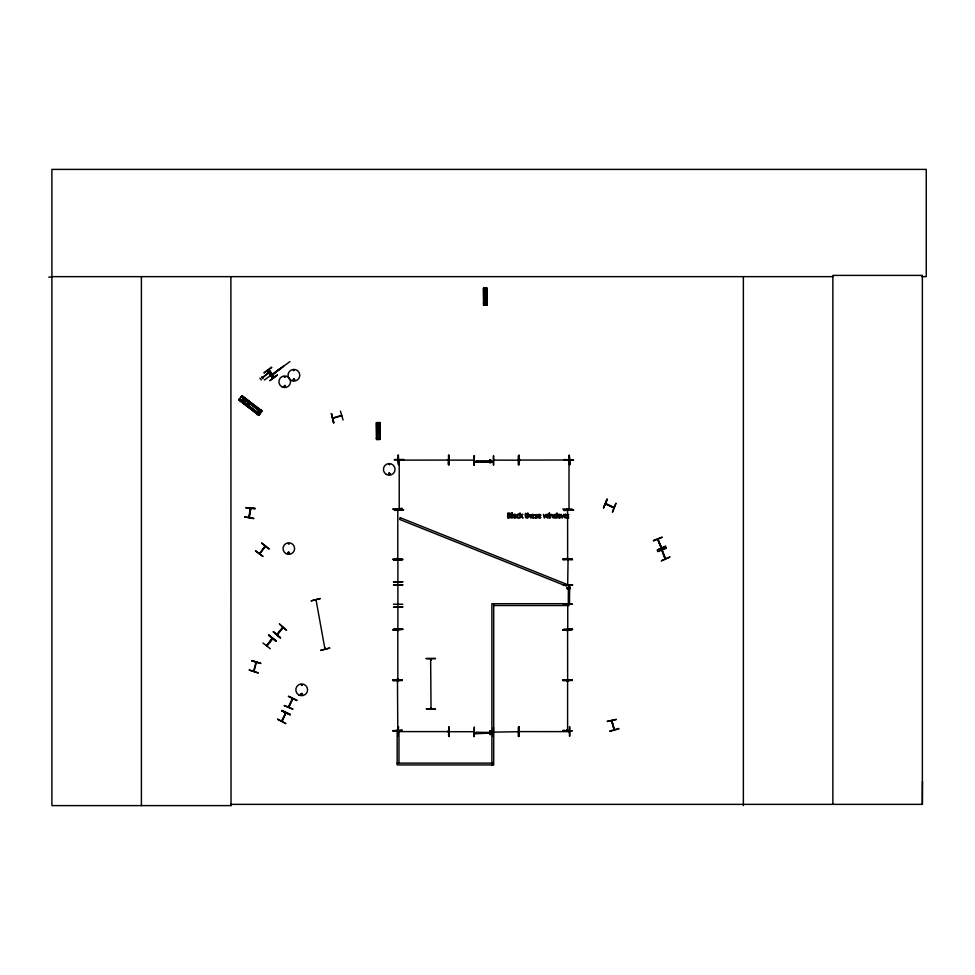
<?xml version="1.0" encoding="UTF-8"?>
<svg xmlns="http://www.w3.org/2000/svg" width="975" height="975" viewBox="0 0 975 975"><rect width="100%" height="100%" fill="white"/><g stroke="black" fill="none" stroke-linecap="round" stroke-linejoin="round"><path stroke-width="1.46" d="M250.514 509.377L250.234 508.28M921.692 276.644L926.25 276.644L926.25 169.394L51.894 169.394L51.894 805.606L231.026 805.606L230.904 804.363L922.362 804.363L922.496 781.353M476.08 461.602L476.056 460.773L491.546 460.883L491.534 461.699L476.117 461.748M567.084 588.668L567.097 587.718M567.218 588.742L567.231 587.657M567.864 588.705L567.877 587.693M568.303 588.656L568.315 587.754M569.717 588.583L569.729 587.559M570.363 588.62L570.375 587.535M316.205 600.722L315.681 599.966M324.736 648.168L324.943 648.984M325.26 648.923L325.163 647.985M256.376 662.488L254.073 671.117M657.723 539.297L661.038 546.89M665.596 558.614L662.22 549.985M399.482 459.749L399.226 461.029L398.897 460.005M397.898 509.888L397.471 509.048M398.897 509.888L398.885 508.852M397.361 558.102L397.788 558.846L397.788 509.048M397.361 678.978L397.837 679.794L397.861 678.844M430.584 659.856L430.645 658.868M431.072 708.569L431.06 707.923M567.218 509.242L567.231 510.059L567.267 509.048M567.645 558.919L567.596 509.048M567.645 558.748L567.633 558.102M567.682 630.862L567.596 629.923L567.645 679.624M567.657 680.587L567.279 681.562L567.267 680.538M567.231 729.519L567.267 730.421M285.151 377.033L284.2 376.911L285.151 376.789M293.402 370.427L294.353 370.171L293.512 370.658M294.779 379.86C293.231 376.618 292.744 382.09 294.645 380.043M288.198 552.923C289.868 550.826 289.124 555.189 288.283 552.776M289.331 543.733L288.332 543.855L289.27 543.611M302.177 684.986C301.104 686.607 301.397 683.17 302.152 685.242M302.518 694.395C300.788 690.909 300.848 697.454 302.518 693.956M388.793 464.429L389.732 464.673L388.842 464.307M388.635 473.57C389.744 475.849 390.012 471.985 388.757 473.46M390.146 473.74C387.794 476.458 388.745 471.047 390.049 473.521M255.072 508.426L245.773 507.67L255.072 508.462M249.308 517.457L250.758 508.353L248.966 517.518M270.209 374.107L270.77 373.449M267.101 644.975L266.541 645.718M611.91 721.744C610.35 716.723 614.981 732.871 613.836 728.922M614.421 729.507L611.947 720.659M398.848 460.2L398.86 460.907M399.25 460.907L399.311 460.188M397.422 509.242L397.849 509.888M398.836 509.048L399.214 509.888M397.41 558.102L397.434 558.821M397.422 680.721L397.8 681.562L397.788 680.526M397.837 679.624L397.788 629.923M397.41 729.58L397.837 730.226M430.597 659.063L431.023 659.709M431.023 708.569L430.645 658.966M568.644 460.2L568.657 460.907M569.059 460.907L569.01 460.09L569.01 509.791L568.657 508.987M569.047 509.767L569.01 508.852M567.218 680.721L567.243 681.44M259.24 553.447L260.362 552.898M265.042 546.158L264.786 547.328M282.092 628.107L282.933 627.571M332.719 417.995L341.469 415.411M286.114 712.871L281.775 720.927M285.273 713.42L285.724 712.701M291.964 699.258L292.415 698.539M292.671 698.868L288.783 707.094L292.805 698.722M569.51 585.658L569.193 586.645M253.634 671.105L256.023 662.196M325.272 648.789L324.748 647.973L325.321 648.716M250.161 508.462L248.978 517.42L249.442 516.665M397.898 559.979L397.898 628.765M567.682 584.403L568.059 559.93M449.609 460.139L473.667 460.127M518.42 460.188L493.63 460.127M518.42 731.713L493.959 732.115M285.248 386.417C284.858 383.76 283.323 387.916 285.248 386.246M285.492 386.551C284.395 383.126 283.542 388.123 285.127 386.831M293.365 379.299C293.767 381.956 295.303 377.8 293.377 379.482M289.612 553.373C287.71 549.157 287.869 555.421 289.039 553.727M301.165 693.859C301.555 696.516 303.103 692.36 301.178 694.029M475.91 733.115L474.886 733.517M603.501 507.853L607.425 499.395M606.401 504.355L605.633 503.478M612.885 507.366L614.043 507.427M277.668 719.197L285.882 723.645L277.643 719.257M281.653 710.775L290.075 714.76M296.778 700.598L288.405 696.503M282.604 720.281L281.738 721.122M289.148 706.29L288.856 706.948M281.787 721.037L285.638 712.798M288.478 706.875L292.329 698.636M282.031 721.256L285.992 712.969M292.793 709.02L284.139 705.51L292.732 709.142M266.992 645.816L272.61 638.625L266.614 645.535M271.598 638.918L272.183 638.308M272.403 638.71L266.955 645.791M397.422 509.072L397.434 509.962M397.471 680.538L397.788 730.324M431.023 659.88L431.023 658.893M568.681 508.852L568.693 509.888M569.059 509.864L569.107 509.048M567.645 681.537L567.596 680.623L567.596 730.421M277.79 634.189L276.937 634.591M283.006 627.583L277.253 634.713L283.067 627.559M569.01 459.993L519.419 460.078L520.26 459.652M398.543 731.274L399.579 731.262M661.123 547.974L657.759 539.382L661.464 547.731M661.903 550.192L665.121 558.846L662.098 550.972M276.985 634.384L282.628 627.376M614.153 729.617L611.691 720.793M262.957 642.988L270.294 648.741M266.602 645.645L271.988 638.406M240.983 401.2L243.823 397.508M242.336 402.248L245.176 398.543M244.372 403.808L247.211 400.103M246.175 405.198L249.003 401.493M248.198 406.758L251.038 403.053M256.925 413.437L259.764 409.744M257.034 414.497L260.812 409.573M257.193 414.619L260.971 409.695M259.045 412.596L259.484 412.011L259.07 412.62L260.24 412.73M265.468 546.487L259.496 553.654M261.848 542.953L269.112 548.791M264.944 546.232L259.752 553.666M399.482 459.664L398.568 460.127M398.641 731.274L399.518 731.664M569.315 731.591L568.279 731.274L569.315 731.274M569.193 731.628L519.517 731.603M475.873 461.675L474.886 462.004M397.8 630.862L397.471 630.021L397.471 630.862M259.655 553.532L265.298 546.366M271.781 367.538L264.225 372.998M264.018 372.718L271.501 367.161M262.129 377.605L268.369 372.974L262.446 378.032M268.442 373.084L270.294 371.707M268.6 373.291L270.453 371.914M270.099 373.949L270.928 373.34M270.331 374.266L271.16 373.644M270.477 374.473L271.318 373.852M270.599 374.632L271.55 374.168M264.408 380.055L279.057 369.172M271.586 375.57L283.627 366.161L271.611 375.607M269.892 380.628L277.351 375.046M277.497 370.671L289.928 361.603M567.267 629.923L567.267 630.862M605.682 503.551L613.957 507.39M613.775 507.707L605.548 503.843L613.689 507.731M449.207 731.713L473.996 731.701M653.53 540.93L662.171 537.42M653.36 540.491L662.037 537.103M665.657 546.341L657.113 550.095L665.608 546.219M666.169 547.852L657.503 551.289M657.638 551.618L666.315 548.218M669.776 557.078L661.269 560.893L669.752 557.018M340.421 411.084L343.078 420.006M332.938 418.312L341.798 415.813M517.969 514.312L516.738 515.373L516.884 517.396A1.426 1.426 0 0 0 517.64 518.03C522.527 518.566 512.984 515.836 519.419 514.568L517.969 514.312A2.023 2.023 0 0 1 518.919 514.361M616.273 719.404L607.169 721.427L616.285 719.465M618.759 728.471L609.802 731.043M609.899 731.372L618.881 728.91M568.401 731.25L569.181 731.238M378.068 438.799L378.215 439.225M448.878 455.727L448.902 465.051L448.89 455.727M518.468 455.727L518.493 465.038L518.529 455.727M493.557 465.051L493.521 455.727L493.484 465.051M448.878 727.253L448.902 736.576L448.89 727.253M518.468 727.253L518.493 736.564L518.529 727.253M493.289 736.576L493.46 727.253M487 288.149L483.405 288.198L483.588 305.029L487.183 304.98L486.927 288.149M483.673 289.904L486.781 289.868M483.685 291.05L486.793 291.013M483.697 292.756L486.805 292.719M483.71 294.267L486.817 294.231M483.734 295.973L486.842 295.949M483.819 303.31L486.927 303.274M483.308 303.92L487.451 303.749M376.545 424.332L379.653 424.296M376.557 425.466L379.665 425.441M376.582 427.184L379.689 427.148M376.594 428.695L379.702 428.659M376.618 430.402L379.726 430.377M376.691 437.738L379.799 437.702M376.179 438.226L380.323 438.299M380.067 439.408L376.472 439.457L376.289 422.626L379.884 422.577L380.067 439.408L379.811 422.577M397.995 455.252L398.568 464.575L398.044 455.252M448.927 455.252L448.463 464.575L448.878 455.252M518.871 455.252L518.98 464.575M569.863 464.563L569.278 455.252L569.814 464.563M403.711 459.457L394.388 459.554M394.4 459.895L403.711 459.834M447.501 459.761L448.439 459.749M447.501 460.078L448.342 460.078L398.738 460.127M564.196 459.554L573.507 459.968L564.196 459.895M520.357 460.066L519.614 460.127M569.181 459.712L568.474 460.127M568.376 460.078L569.217 460.078M394.4 509.986L403.711 509.864L394.4 510.4M562.77 509.011L572.093 509.023M564.196 510.047L573.519 509.986M392.974 559.102L402.285 559.041M392.974 559.443L402.297 559.431M562.77 559.041L572.093 559.041M562.77 559.443L572.093 558.907L562.77 559.492M402.285 629.423L392.974 629.96M392.974 629.899L402.285 629.375M562.77 629.826L572.093 629.838M426.148 658.381L435.459 658.369M426.148 658.771L435.472 658.71M392.962 680.038L402.285 679.916M392.974 680.318L402.297 680.27M392.974 680.501L402.297 680.306M572.093 679.855L562.77 680.038L572.081 680.026M562.77 680.428L572.093 680.306M435.472 709.203L426.148 708.788L435.472 709.252M398.519 726.777L398.032 732.103M569.802 726.777L569.814 736.088M392.974 730.58L402.285 730.458M567.218 730.226L567.584 729.483M448.342 731.274L447.403 731.603L448.439 731.274M562.77 730.58L572.093 730.909M572.093 730.872L562.77 730.458M568.376 731.603L569.217 731.603M398.056 736.101L398.385 726.777M518.932 736.101L519.322 726.777L518.98 736.101M563.233 559.638L572.557 559.796M393.437 604.22L402.76 604.256M567.231 604.013L572.557 604.256L563.245 604.256M393.449 629.265L402.76 629.265M572.557 629.265L563.245 629.484L572.557 629.204M48.75 277.095L51.894 277.083M51.894 276.644L832.869 276.644M493.703 605.536L568.986 605.536L568.986 603.72M448.342 731.603L398.641 731.603L399.384 731.177M397.154 763.12L492.802 763.12L492.802 764.936M489.621 459.7L490.705 459.712M489.657 460.346L490.669 460.358M489.779 462.199L490.803 462.211M489.742 462.845L490.827 462.857M489.694 731.092L490.644 731.104M489.621 731.226L490.705 731.238M489.657 731.872L490.669 731.884M489.706 732.31L490.608 732.322M489.779 733.724L490.803 733.736M489.742 734.37L490.827 734.382M489.803 734.504L490.754 734.504M658.027 539.175L661.379 547.767M301.714 695.017L300.983 694.602M245.785 507.609L255.011 508.865M253.732 518.225L244.518 516.908L253.683 518.639M492.704 462.004L491.68 461.589M492.704 733.517L491.68 733.115M251.708 660.904L260.715 663.317M569.107 602.452L569.51 603.476M288.551 696.187L296.973 700.172M281.86 710.348L290.282 714.334M567.267 558.943L567.267 558.005M397.422 679.794L397.459 678.88L397.422 679.624M316.083 600.088L324.919 648.887M268.893 635.2L276.303 640.843M268.686 635.481L276.096 641.123M241.922 395.74L261.946 411.097M241.739 395.972L261.788 411.304M241.617 396.13L261.641 411.499M241.544 396.228L261.568 411.584M241.373 396.459L261.458 411.73M261.263 411.986L241.215 396.654L261.215 412.059M241.069 396.849L259.85 411.389M260.8 412.583L259.935 413.717M239.655 398.726L259.752 413.997M259.557 414.253L239.497 398.921L259.496 414.326M239.277 399.214L259.313 414.558M239.18 399.348L259.179 414.728M239.107 399.445L259.131 414.802M238.973 399.604L258.972 415.009M238.802 399.835L258.826 415.204M261.605 543.258L268.905 549.059M255.682 550.704L263.018 556.457L255.426 551.021M273.329 631.898L280.629 637.699M430.974 658.966L430.974 659.807M277.339 375.022L269.856 380.579M268.564 369.939L274.121 377.41M268.515 369.976L274.012 377.496M272.805 378.398L267.248 370.914L272.768 378.422M261.592 376.886L262.982 378.751M259.935 378.117L261.324 379.982M331.403 413.705L333.938 422.663M431.011 707.923L430.645 708.667M397.422 730.226L397.459 729.483M567.742 604.744L567.742 629.168M486.757 288.149L486.939 304.98M486.586 288.149L486.696 304.98M486.318 288.149L486.586 304.98M486.123 288.149L486.33 304.992M485.989 288.161L486.098 304.992M485.867 304.992L484.916 305.004M484.502 288.186L484.27 305.029M484.014 288.186L484.063 305.029M483.832 305.029L483.649 288.198L483.673 305.029M379.665 422.577L379.823 439.408M379.409 422.577L379.58 439.408M379.446 439.408L378.8 422.589M378.739 439.42L377.788 439.433M377.386 422.614L377.557 439.445M377.106 422.614L377.313 439.445M376.898 422.614L377.093 439.457M376.777 422.626L376.947 439.457M376.569 422.626L376.691 439.457M569.303 455.252L569.412 464.575M569.412 726.777L569.473 736.088M567.267 729.483L567.267 730.324M519.261 455.252L519.322 464.575M448.476 455.252L448.597 464.575M448.878 726.777L448.597 736.088M399.214 508.95L399.214 509.791L399.214 460.09M398.446 455.252L398.507 464.575M474.313 455.727L474.167 465.038M922.362 804.363L922.362 275.401L832.869 275.401L832.869 804.363M743.364 276.644L743.364 805.606M569.107 603.683L569.51 585.463L569.51 603.683L491.888 603.72L491.888 764.936M493.703 603.72L493.703 764.936L397.154 764.936L397.154 732.067L398.97 732.067L398.97 763.12M230.892 276.644L231.026 805.606M141.399 276.644L141.399 805.606M476.056 732.298L476.056 733.31L491.534 733.224L491.546 732.408L476.056 732.298M568.401 586.816L568.291 602.306L569.242 602.428L569.217 586.828L568.401 586.816M516.226 516.214L515.775 517.652A1.462 1.462 0 0 1 514.934 518.127L513.179 517.347L513.386 514.776A1.475 1.475 0 0 1 514.227 514.3L514.934 514.3A1.45 1.45 0 0 1 515.775 514.776L516.226 516.214M560.905 516.214L560.454 517.652A1.462 1.462 0 0 1 559.613 518.127L557.858 517.347L558.066 514.776A1.475 1.475 0 0 1 558.907 514.3L559.613 514.3A1.45 1.45 0 0 1 560.454 514.776L560.905 516.214M531.29 515.812C530.022 519.541 536.933 517.116 533.118 517.603C529.425 516.531 537.688 515.324 532.606 514.3A1.523 1.523 0 0 0 531.741 514.8L531.29 515.812M537.883 515.812C536.603 519.541 543.526 517.116 539.699 517.603C536.018 516.531 544.269 515.324 539.199 514.3A1.523 1.523 0 0 0 538.322 514.8L537.883 515.812M553.91 515.787L554.458 517.883L556.969 518.054L556.969 512.911L556.347 514.52A1.682 1.682 0 0 0 555.128 514.3A1.45 1.45 0 0 0 554.348 514.776L553.91 515.787M510.364 516.579L508.353 517.506L508.353 515.678L510.364 516.579M534.897 515.166C536.993 517.323 536.786 517.128 534.848 517.835L536.421 518.127A1.414 1.414 0 0 0 537.152 517.81C537.31 515.458 534.337 515.178 537.383 514.544L534.897 515.166M566.39 515.166C568.486 517.323 568.267 517.128 566.341 517.835L567.913 518.127A1.414 1.414 0 0 0 568.644 517.81C568.803 515.458 565.829 515.178 568.876 514.544L566.39 515.166M511.046 516.543L510.242 517.847L507.707 518.054L507.707 513.143C511.814 512.155 509.803 515.092 511.046 516.543M513.642 515.592C514.093 521.308 517.152 512.618 513.642 515.592M558.322 515.592C558.773 521.308 561.832 512.618 558.322 515.592M554.58 515.629C555.031 521.125 557.7 512.57 554.58 515.629M377.483 429.366C378.361 431.986 379.519 427.477 377.483 429.366M484.612 294.938C485.477 297.558 486.635 293.048 484.612 294.938M510.132 514.337L508.353 515.141L508.353 513.691L510.132 514.337M547.633 514.361L547.024 517.225L546.122 514.361L544.732 517.225L543.428 514.361L544.379 518.054L545.842 515.214L547.316 518.054L548.255 514.361L547.633 514.361M565.403 514.361L564.781 517.225L563.879 514.361L562.49 517.225L561.198 514.361L562.136 518.054L563.611 515.214L565.086 518.054L566.024 514.361L565.403 514.361M531.984 515.385C534.324 517.652 533.898 513.277 531.984 515.385M538.578 515.385C540.918 517.652 540.491 513.277 538.578 515.385M247.65 403.723C248.393 407.818 251.062 401.359 247.65 403.723M249.271 670.032L258.143 672.908L249.271 670.032M251.818 660.538L260.691 663.427L251.806 660.575M400.286 517.737L399.604 519.419L566.304 586.085L566.975 584.403L400.286 517.737M607.011 499.212L603.562 507.878L607.011 499.212M615.932 503.356L612.483 512.021L615.932 503.356M268.917 635.164L276.022 641.221L268.917 635.164M241.995 395.643L238.729 399.933L258.753 415.301L262.007 411.011L241.983 395.667M273.414 631.788L280.386 637.991L273.402 631.812M279.533 624.098L286.504 630.301L279.533 624.098M522.076 514.361L520.613 515.921L519.992 512.911L519.992 518.054L520.857 516.275L523.051 518.054L521.332 515.909L522.844 514.361L522.076 514.361M528.645 514.556L527.743 512.911L527.743 518.054L528.365 515.3L529.327 514.861L530.644 518.054L530.473 514.824L528.645 514.556M551.253 514.556L550.351 514.361L550.351 518.054L550.972 515.3L551.935 514.861L553.252 518.054L553.081 514.824L551.253 514.556M527.243 517.469L526.22 517.359L526.134 514.885L527.28 514.361L525.513 513.301C524.806 514.203 525.269 519.724 527.28 517.469M331.463 413.68L333.572 422.772L331.463 413.68M320.312 598.528L311.269 600.832L320.312 598.528M329.672 648.058L320.629 650.362L329.672 648.058M474.337 455.727L474.106 465.038L474.337 455.727M474.337 727.24L474.106 736.564L474.337 727.24M402.285 508.499L392.974 509.084L402.285 508.499M573.507 509.864L564.196 510.437L573.507 509.864M572.081 629.375L562.77 629.96L572.081 629.375M402.285 679.794L392.974 679.843L392.974 680.562L402.285 680.501L402.285 679.794M572.093 679.794L562.77 679.843L562.77 680.562L572.093 680.501L572.093 679.794M402.285 730.397L392.974 730.97L402.285 730.397M402.76 559.626L393.449 559.894L402.76 559.601M402.76 581.758L393.449 582.026L402.76 581.734M402.76 584.878L393.449 585.097L402.76 584.805M572.557 584.878L563.245 585.097L572.557 584.805M402.76 607.011L393.449 607.23L402.76 606.938M402.76 629.216L393.449 629.484L402.76 629.204M492.911 461.589L474.691 462.004L492.911 461.589M512.277 512.911L511.656 512.911L511.656 518.054L512.277 518.054L512.277 512.911M549.486 513.106L548.779 513.752L549.486 513.106M549.437 514.361L548.815 514.361L548.815 518.054L549.437 518.054L549.437 514.361M492.911 733.115L474.691 733.517L492.911 733.115M290.136 714.638L281.714 710.653L290.111 714.699M274.426 377.179L268.868 369.708L274.389 377.215M273.183 378.105L267.577 370.671L273.073 378.19M298.764 694.931A5.899 5.899 0 0 0 307.6 689.825A5.899 5.899 0 0 0 298.764 684.718A5.899 5.899 0 0 0 298.764 694.931M290.964 380.372A5.899 5.899 0 0 0 299.8 375.265A5.899 5.899 0 0 0 290.964 370.159A5.899 5.899 0 0 0 290.964 380.372M281.799 386.783A5.826 5.826 0 0 0 290.526 381.749A5.826 5.826 0 0 0 281.799 376.703A5.826 5.826 0 0 0 281.799 386.783M285.931 553.581A5.789 5.789 0 0 0 294.621 548.559A5.789 5.789 0 0 0 285.931 543.55A5.789 5.789 0 0 0 285.931 553.581M386.332 474.423A5.826 5.826 0 0 0 395.058 469.377A5.826 5.826 0 0 0 386.332 464.332A5.826 5.826 0 0 0 386.332 474.423"/></g></svg>
